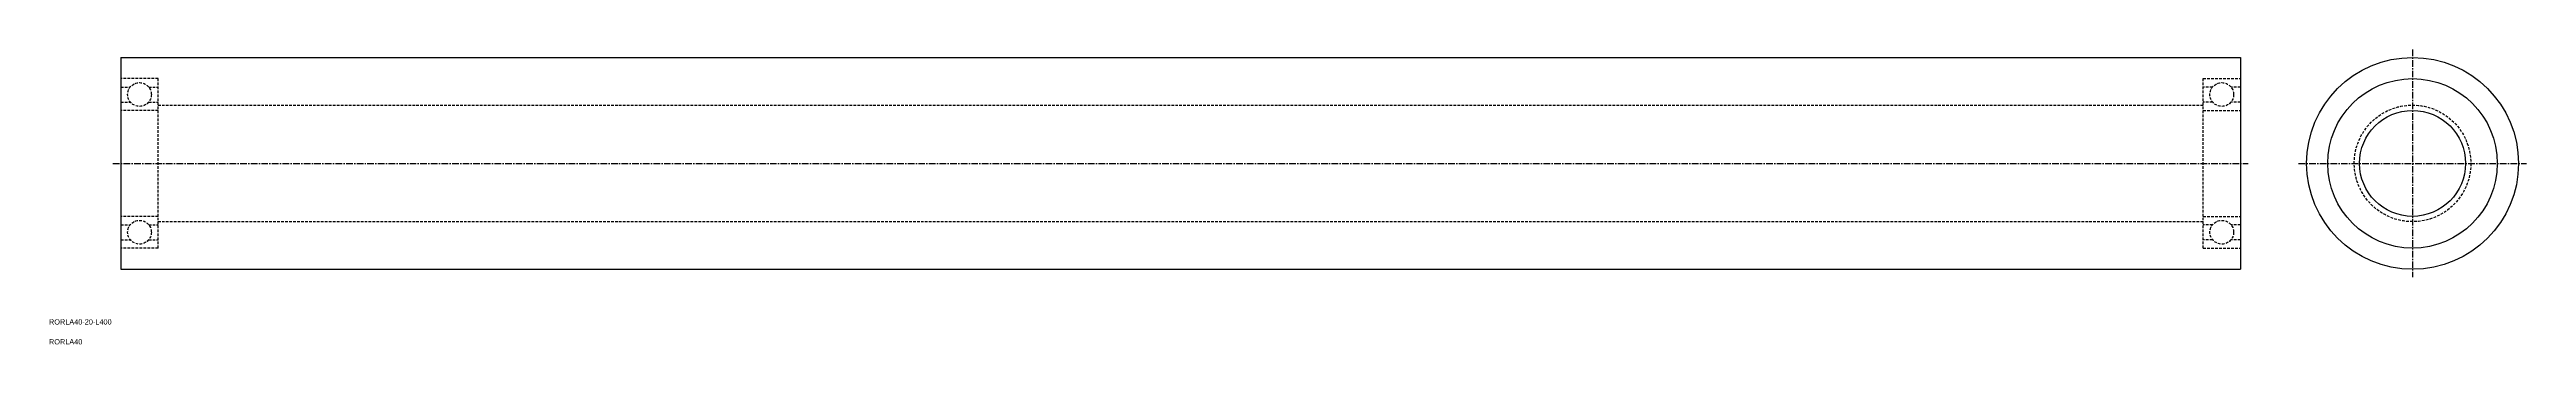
# Model space of a CAD drawing. Extents: x 32 to 499, y -16 to 40.
import ezdxf

# ---------------------------------------------------------------- set-up
doc = ezdxf.new("R2010")
doc.units = 0
doc.linetypes.add('CENTER', pattern=[2, 1.25, -0.25, 0.25, -0.25])
doc.linetypes.add('DASHED', pattern=[0.75, 0.5, -0.25])
doc.layers.get('0').update_dxf_attribs({"linetype": 'CONTINUOUS'})
doc.layers.add('CENTER', color=1, linetype='CENTER')

msp = doc.modelspace()

# ---------------------------------------------------------------- linework, layer by layer
at = {"color": 7, "linetype": 'CONTINUOUS'}
for p, q in [((45.33, 38.55), (45.33, -1.45)), ((45.33, 38.55), (445.33, 38.55)), ((445.33, 38.55), (445.33, -1.45)), ((45.33, -1.45), (445.33, -1.45))]:
    msp.add_line(p, q, dxfattribs=at)
at = {"color": 3, "linetype": 'DASHED'}
for p, q in [((52.33, 34.55), (45.33, 34.55)), ((45.33, 32.96), (47.09, 32.96)), ((50.57, 32.96), (52.33, 32.96)), ((52.33, 2.55), (52.33, 34.55)), ((438.33, 34.55), (445.33, 34.55)), ((438.33, 2.55), (438.33, 34.55)), ((440.09, 32.96), (438.33, 32.96)), ((445.33, 32.96), (443.57, 32.96)), ((45.33, 30.13), (47.09, 30.13)), ((52.33, 28.55), (45.33, 28.55)), ((50.57, 30.13), (52.33, 30.13)), ((52.33, 29.55), (438.33, 29.55)), ((440.09, 30.13), (438.33, 30.13)), ((438.33, 28.55), (445.33, 28.55)), ((445.33, 30.13), (443.57, 30.13)), ((52.33, 8.55), (45.33, 8.55)), ((45.33, 6.96), (47.09, 6.96)), ((50.57, 6.96), (52.33, 6.96)), ((52.33, 7.55), (438.33, 7.55)), ((438.33, 8.55), (445.33, 8.55)), ((440.09, 6.96), (438.33, 6.96)), ((445.33, 6.96), (443.57, 6.96)), ((45.33, 4.13), (47.09, 4.13)), ((52.33, 2.55), (45.33, 2.55)), ((50.57, 4.13), (52.33, 4.13)), ((440.09, 4.13), (438.33, 4.13)), ((438.33, 2.55), (445.33, 2.55)), ((445.33, 4.13), (443.57, 4.13))]:
    msp.add_line(p, q, dxfattribs=at)
at = {"color": 7, "linetype": 'CONTINUOUS'}
for radius in [20, 16, 10]:
    msp.add_circle((477.83, 18.55), radius, dxfattribs=at)
at = {"color": 3, "linetype": 'DASHED'}
for centre, radius in [((48.83, 31.55), 2.24), ((441.83, 31.55), 2.24), ((477.83, 18.55), 11), ((48.83, 5.55), 2.24), ((441.83, 5.55), 2.24)]:
    msp.add_circle(centre, radius, dxfattribs=at)
at = {"layer": 'CENTER', "color": 1, "linetype": 'CENTER'}
for p, q in [((477.83, 40.05), (477.83, -2.95)), ((43.83, 18.55), (446.83, 18.55)), ((456.33, 18.55), (499.33, 18.55))]:
    msp.add_line(p, q, dxfattribs=at)

# ---------------------------------------------------------------- texts
at = {"color": 7, "linetype": 'CONTINUOUS'}
for s, p in [('RORLA40-20-L400', (31.75, -11.88)), ('RORLA40', (31.75, -15.63))]:
    msp.add_text(s, height=1, dxfattribs=at).set_placement(p)

doc.saveas('drawing.dxf')
